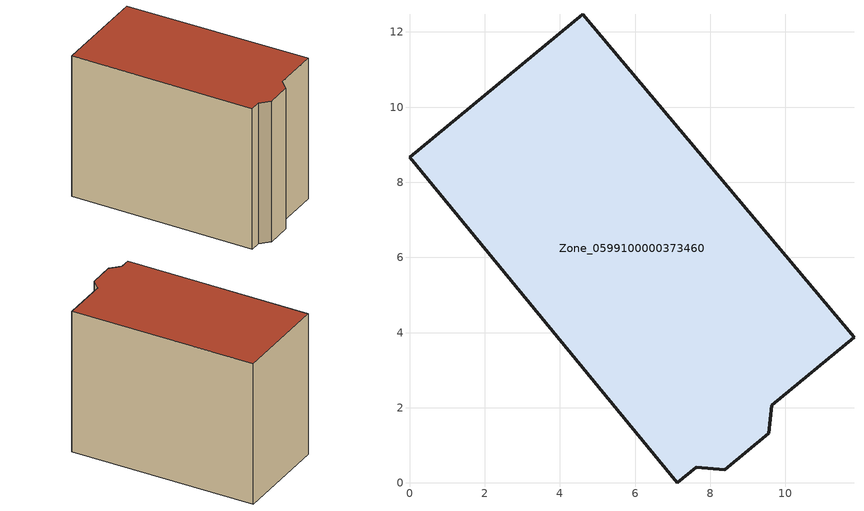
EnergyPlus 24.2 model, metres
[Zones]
Zone_0599100000373460
 floor ground (C_G): 7.12,0 0,8.66 4.62,12.48 11.83,3.87 9.63,2.06 9.56,1.32 8.38,0.35 7.63,0.42 z0
 wall outside (C_F): 0,8.66 7.12,0 7.63,0.42 8.38,0.35 9.56,1.32 9.63,2.06 11.83,3.87 4.62,12.48 0,8.66 z0:8.85
 roof outside (C_R): 11.83,3.87 4.62,12.48 0,8.66 7.12,0 7.63,0.42 8.38,0.35 9.56,1.32 9.63,2.06 z8.85
[BUILDING]
Pand.0599100000373460: North Axis=0; Terrain=City; Loads Convergence Tolerance Value=0.04; Temperature Convergence Tolerance Value=0.4; Solar Distribution=FullExterior; Maximum Number of Warmup Days=25; Minimum Number of Warmup Days=1
[Site:Location]
Rotterdam.The.Hague.AP_ZH_NLD Design_Conditions: Latitude=51.96; Longitude=4.45; Time Zone=1; Elevation=-4.5
[SITE:GROUNDTEMPERATURE:BUILDINGSURFACE]
18, 18, 18, 18, 18, 18, 18, 18, 18, 18, 18, 18
[MATERIAL] Thermal Absorptance=0.9; Solar Absorptance=0.7; Visible Absorptance=0.7
Name | Roughness | Thickness | Conductivity | Density | Specific Heat
G.TI.1992-2005 | MediumSmooth | 0.15 | 0.06 | 540 | 1210
F.TI.1992-2005 | Rough | 0.3 | 0.12 | 1920 | 840
R.TI.1992-2005 | MediumRough | 0.2 | 0.08 | 1500 | 1000
[CONSTRUCTION]
C_G: G.TI.1992-2005
C_F: F.TI.1992-2005
C_R: R.TI.1992-2005
[ZONE]
Zone_0599100000373460: Type=1; Multiplier=1; Ceiling Height=Autocalculate; Volume=Autocalculate; Floor Area=autocalculate; Part of Total Floor Area=Yes
[ZONEINFILTRATION:DESIGNFLOWRATE]
Infil_Zone_0599100000373460: Zone or ZoneList or Space or SpaceList=Zone_0599100000373460; Schedule=AlwaysOn; Design Flow Rate Calculation Method=Flow/Area; Flow Rate per Floor Area=0.0015; Constant Term Coefficient=1; Temperature Term Coefficient=0; Velocity Term Coefficient=0; Velocity Squared Term Coefficient=0
[HVACTEMPLATE:ZONE:IDEALLOADSAIRSYSTEM]
Zone_0599100000373460: Maximum Heating Supply Air Temperature=50; Minimum Cooling Supply Air Temperature=13; Maximum Heating Supply Air Humidity Ratio=0.0156; Minimum Cooling Supply Air Humidity Ratio=0.0077; Heating Limit=NoLimit; Cooling Limit=NoLimit; Dehumidification Control Type=ConstantSensibleHeatRatio; Cooling Sensible Heat Ratio=0.7; Dehumidification Setpoint=60; Humidification Control Type=None; Humidification Setpoint=30; Outdoor Air Method=None; Outdoor Air Flow Rate per Person=0.00944; Outdoor Air Flow Rate per Zone Floor Area=0; Outdoor Air Flow Rate per Zone=0; Demand Controlled Ventilation Type=None; Outdoor Air Economizer Type=NoEconomizer; Heat Recovery Type=None; Sensible Heat Recovery Effectiveness=0.7; Latent Heat Recovery Effectiveness=0.65
[ZONECONTROL:THERMOSTAT]
ThermostatControl_Zone_0599100000373460: Zone or ZoneList=Zone_0599100000373460; Control Type Schedule=DualSetpointControlType; Control 1=Thermostat_Zone_0599100000373460; Temperature Difference Between Cutout And Setpoint=0
[THERMOSTATSETPOINT:DUALSETPOINT]
Thermostat_Zone_0599100000373460: Heating Setpoint Temperature Schedule=HeatingSetpoint_Zone_0599100000373460; Cooling Setpoint Temperature Schedule=CoolingSetpoint_Zone_0599100000373460
[SCHEDULE:COMPACT]
HeatingSetpoint_Zone_0599100000373460: Through: 12/31, For: AllDays, Until: 24:00, 21
CoolingSetpoint_Zone_0599100000373460: Through: 12/31, For: AllDays, Until: 24:00, 24
DualSetpointControlType: Through: 12/31, For: AllDays, Until: 24:00, 4
AlwaysOn: Through: 12/31, For: AllDays, Until: 24:00, 1
